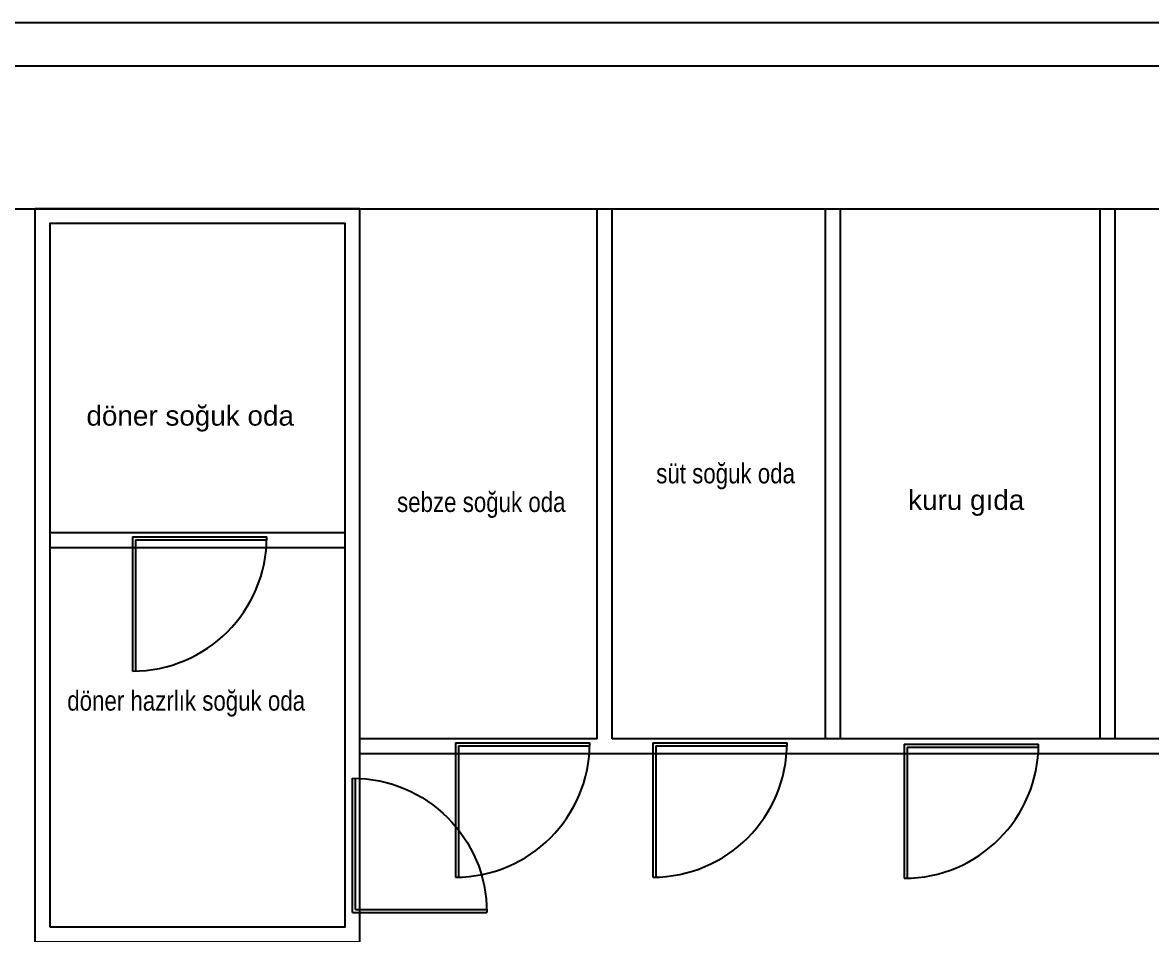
# Model space of a CAD drawing. Header units: millimetres. Extents: x -1066 to 22000, y -1118 to 1876.
# Drawn here: x 19351 to 20108, y 1265 to 1876 of the extents above; entities that cross this region are included whole.
import ezdxf

# ---------------------------------------------------------------- set-up
doc = ezdxf.new("R2010")
doc.units = ezdxf.units.MM
for name, color, linetype in [('DUVAR', 1, 'Continuous'), ('kapı ABD', 55, 'Continuous'), ('S2000-025 Antet', 7, 'Continuous')]:
    doc.layers.add(name, color=color, linetype=linetype)
doc.styles.get("Standard").update_dxf_attribs({"font": 'arial.ttf'})

# ---------------------------------------------------------------- blocks, each defined once
blk = doc.blocks.new('rtyjjkw5')
at = {"layer": 'kapı ABD', "color": 7}
for p, q in [((-2, 2), (-2, 90)), ((0, 0), (0, 90)), ((-2, 2), (-90, 2)), ((0, 0), (-90, 0))]:
    blk.add_line(p, q, dxfattribs=at)
blk.add_arc((0, 0), 90, 90, 180, dxfattribs=at)

msp = doc.modelspace()

# ---------------------------------------------------------------- linework, layer by layer
for p, q in [((19316.53, 1751.66), (20768.56, 1751.66)), ((19736.21, 1396.32), (19736.21, 1751.66)), ((19746.21, 1396.32), (19746.21, 1751.66)), ((19888.96, 1751.66), (19888.96, 1396.32)), ((19898.96, 1751.66), (19898.96, 1396.32)), ((20073.39, 1396.32), (20073.39, 1751.66)), ((20083.39, 1396.32), (20083.39, 1751.66)), ((19567.21, 1534.44), (19369.37, 1534.44)), ((19567.21, 1524.44), (19369.37, 1524.44)), ((19736.21, 1396.32), (19577.21, 1396.32)), ((20755.47, 1396.32), (19746.21, 1396.32)), ((20765.47, 1386.32), (19577.21, 1386.32))]:
    msp.add_line(p, q)
for points in [[(18000.02, 1847.39), (21989.81, 1847.39), (21989.81, -1018.95), (18000.02, -1018.95)], [(19359.37, 1260.29), (19577.21, 1260.29), (19577.21, 1751.66), (19359.37, 1751.66)], [(19369.37, 1270.29), (19567.21, 1270.29), (19567.21, 1741.66), (19369.37, 1741.66)]]:
    msp.add_lwpolyline(points, close=True)
at = {"layer": 'S2000-025 Antet'}
msp.add_lwpolyline([(17965.02, 1876.41), (21999.81, 1876.41), (21999.81, -1043.95), (17965.02, -1043.95)], close=True, dxfattribs=at)

# ---------------------------------------------------------------- block references
at = {"rotation": 180}
for p in [(19424.73, 1531.78), (19641.22, 1393.65), (19773.43, 1393.65), (19942.02, 1392.9)]:
    msp.add_blockref('rtyjjkw5', p, dxfattribs=at)
at = {"xscale": -1}
msp.add_blockref('rtyjjkw5', (19572.23, 1280), dxfattribs=at)

# ---------------------------------------------------------------- texts
at = {"layer": 'DUVAR'}
for s, p in [('döner soğuk oda', (19393.86, 1606.29)), ('kuru gıda', (19944.64, 1549.81))]:
    msp.add_text(s, height=13.365, dxfattribs=at).set_placement(p)
at = {"layer": 'DUVAR', "width": 0.8}
for s, p in [('süt soğuk oda', (19775.77, 1567.6)), ('sebze soğuk oda', (19602.05, 1548.41)), ('döner hazrlık soğuk oda', (19381.01, 1415.28))]:
    msp.add_text(s, height=13.365, dxfattribs=at).set_placement(p)

doc.saveas('drawing.dxf')
